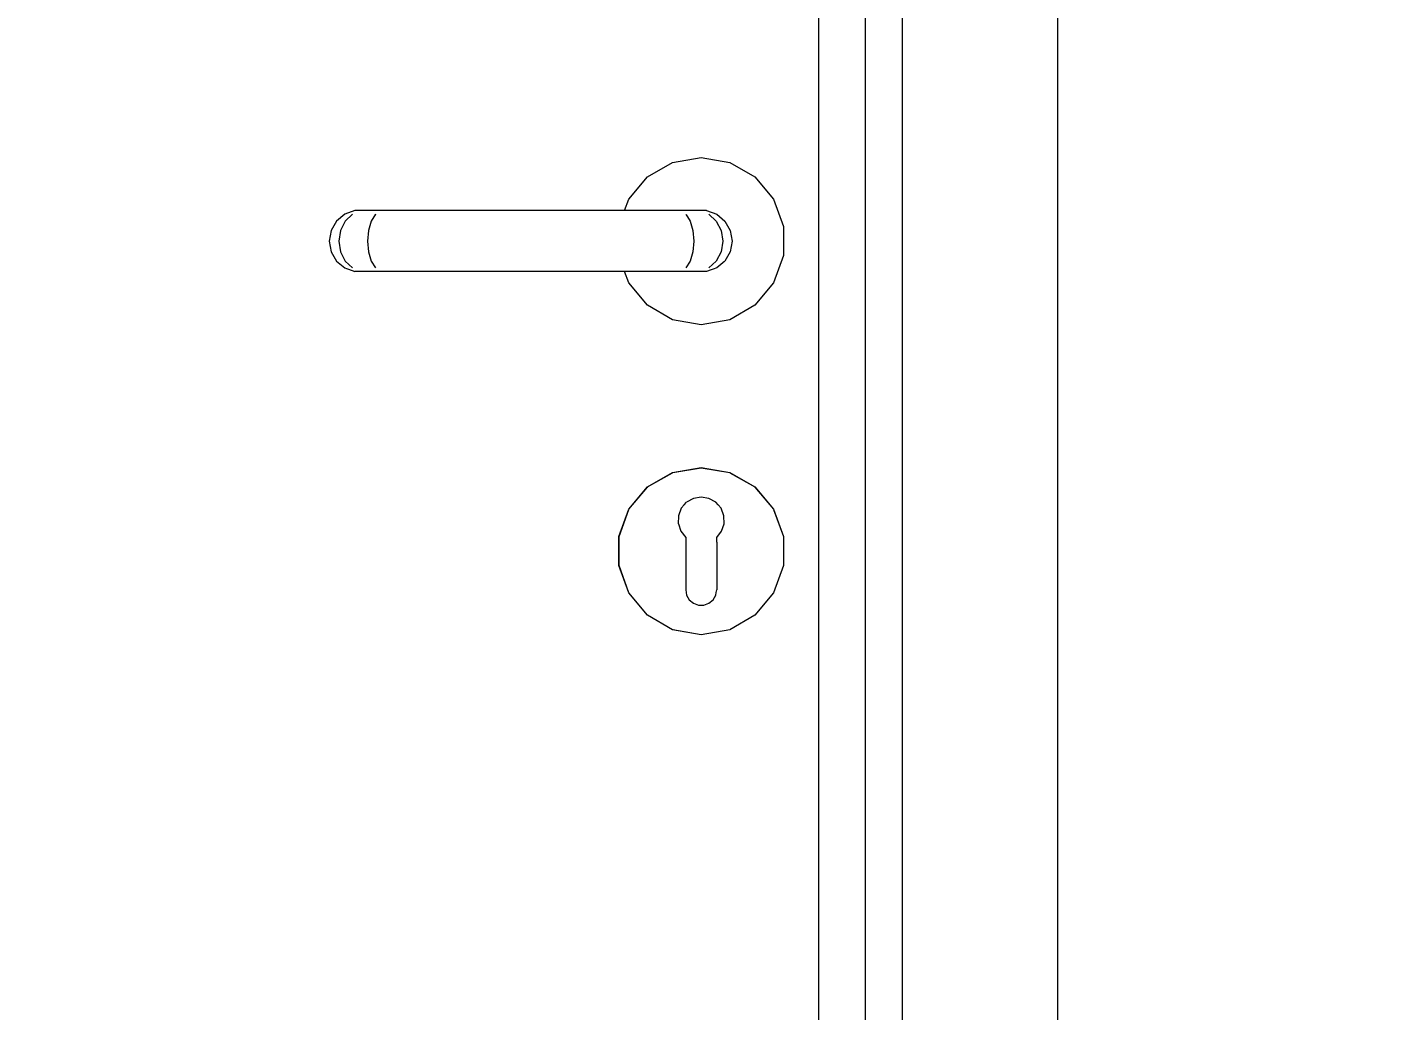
# Model space of a CAD drawing. Header units: millimetres. Extents: x -15634 to 67596, y -3027 to 55843.
# Drawn here: x 31848.9 to 32289.8, y 33247.3 to 33564.6 of the extents above; entities that cross this region are included whole.
import ezdxf

# ---------------------------------------------------------------- set-up
doc = ezdxf.new("R2010")
doc.units = ezdxf.units.MM
doc.header["$MEASUREMENT"] = 0
doc.set_wipeout_variables(frame=1)
doc.linetypes.add('Wipeout_Contour', pattern=[1000, 0, -1000])
doc.layers.add('Dimensioning - General', color=7, linetype='Continuous')
doc.layers.add('Structural - Bearing', color=7, linetype='Continuous')
for name, color, linetype, lineweight, true_color in [('Dimensioning - General_Pen_No__61', 7, 'Continuous', 20, 0x6a6a6a), ('Dimensioning - General_Pen_No__88', 7, 'Continuous', 20, 0xfd4435), ('Structural - Bearing_Pen_No__82', 7, 'Continuous', 20, 0xaaaaaa)]:
    doc.layers.add(name, color=color, linetype=linetype, lineweight=lineweight, true_color=true_color)
doc.styles.add('GENERATED_STYLE_6', font='calibril.ttf')
doc.dimstyles.new('GENERATED_STYLE__3', dxfattribs={"dimtxt": 195.999997, "dimasz": 106.4, "dimexe": 0.18, "dimexo": 0.0625, "dimgap": 0.09, "dimtad": 1, "dimdec": 0, "dimlfac": 0.1, "dimzin": 0, "dimdsep": 46, "dimtxsty": 'GENERATED_STYLE_6', "dimblk": 'ARROWHEAD_2', "dimblk1": 'ARROWHEAD_2', "dimblk2": 'ARROWHEAD_2', "dimcen": 0.09, "dimse1": 1, "dimse2": 1, "dimclrd": 256, "dimclre": 256, "dimclrt": 256, "dimadec": 0, "dimazin": 0, "dimtfac": 1, "dimtdec": 4, "dimtmove": 0, "dimatfit": 3, "dimfxl": 1, "dimtolj": 1, "dimtzin": 0, "dimarcsym": 0})

# ---------------------------------------------------------------- blocks, each defined once
blk = doc.blocks.new('*D153')
at = {"layer": 'Dimensioning - General_Pen_No__61', "color": 251, "linetype": 'Continuous', "lineweight": 20, "true_color": 0x6a6a6a, "transparency": 16777216}
for p, q in [((34964.93, 35136.02), (35104.93, 35055.19)), ((35139.93, 35095.6), (34929.93, 35095.6)), ((35034.93, 32395.6), (35034.93, 35095.6)), ((34964.93, 32436.02), (35104.93, 32355.19)), ((35139.93, 32395.6), (34929.93, 32395.6))]:
    blk.add_line(p, q, dxfattribs=at)
at = {"layer": 'Dimensioning - General_Pen_No__88', "color": 20, "lineweight": 20, "true_color": 0xfd4435, "transparency": 16777216, "char_height": 196, "attachment_point": 7, "rotation": 90, "style": 'GENERATED_STYLE_6'}
for s, insert in [('\\A1;{\\pql;\\fCalibri Light|b0|i0|c0|p34;20}', (34995.73, 34737.36)), ('\\A1;{\\pql;\\fCalibri Light|b0|i0|c0|p34;270}', (34995.73, 33507.27))]:
    blk.add_mtext(s, dxfattribs=dict(at, insert=insert))
blk = doc.blocks.new('ARROWHEAD_2')
at = {"color": 0, "linetype": 'Continuous', "lineweight": 0}
for p, q in [((-0.3781, -0.655), (0.3781, 0.655)), ((0, 0), (-1, 0))]:
    blk.add_line(p, q, dxfattribs=at)
blk = doc.blocks.new('*D201')
at = {"layer": 'Dimensioning - General_Pen_No__61', "color": 251, "linetype": 'Continuous', "lineweight": 20, "true_color": 0x6a6a6a, "transparency": 16777216}
for p, q in [((35514.93, 35136.02), (35654.93, 35055.19)), ((35689.93, 35095.6), (35479.93, 35095.6)), ((35584.93, 32395.6), (35584.93, 35095.6)), ((35514.93, 32436.02), (35654.93, 32355.19)), ((35689.93, 32395.6), (35479.93, 32395.6))]:
    blk.add_line(p, q, dxfattribs=at)
at = {"layer": 'Dimensioning - General_Pen_No__88', "color": 20, "lineweight": 20, "true_color": 0xfd4435, "transparency": 16777216, "char_height": 196, "attachment_point": 7, "rotation": 90, "style": 'GENERATED_STYLE_6'}
for s, insert in [('\\A1;{\\pql;\\fCalibri Light|b0|i0|c0|p34;20}', (35545.73, 34737.36)), ('\\A1;{\\pql;\\fCalibri Light|b0|i0|c0|p34;270}', (35545.73, 33507.27))]:
    blk.add_mtext(s, dxfattribs=dict(at, insert=insert))
blk = doc.blocks.new('*D227')
at = {"layer": 'Dimensioning - General_Pen_No__61', "color": 251, "linetype": 'Continuous', "lineweight": 20, "true_color": 0x6a6a6a, "transparency": 16777216}
for p, q in [((36064.93, 35336.02), (36204.93, 35255.19)), ((36239.93, 35295.6), (36029.93, 35295.6)), ((36134.93, 32395.6), (36134.93, 35295.6)), ((36064.93, 32436.02), (36204.93, 32355.19)), ((36239.93, 32395.6), (36029.93, 32395.6))]:
    blk.add_line(p, q, dxfattribs=at)
at = {"layer": 'Dimensioning - General_Pen_No__88', "color": 20, "lineweight": 20, "true_color": 0xfd4435, "transparency": 16777216, "insert": (36095.73, 33607.27), "char_height": 196, "attachment_point": 7, "rotation": 90, "style": 'GENERATED_STYLE_6'}
blk.add_mtext('\\A1;{\\pql;\\fCalibri Light|b0|i0|c0|p34;290}', dxfattribs=at)

msp = doc.modelspace()

# ---------------------------------------------------------------- wipeouts: each hides what was drawn before it
at = {"color": 254, "linetype": 'Wipeout_Contour', "lineweight": 0, "ltscale": 185783.835811}
msp.add_wipeout([(32119.37, 32495.6), (32131.37, 32495.6), (32131.37, 34582.6), (32119.37, 34570.6)], dxfattribs=at).dxf.layer = 'Structural - Bearing'
at = {"color": 254, "linetype": 'Wipeout_Contour', "lineweight": 0, "ltscale": 1252040.893096349}
msp.add_wipeout([(32041.66, 33505.45), (32068.1, 33505.45), (32071.37, 33504.26), (32074.03, 33502.03), (32075.76, 33499.02), (32076.37, 33495.6), (32075.76, 33492.18), (32074.03, 33489.18), (32071.37, 33486.94), (32068.1, 33485.76), (32041.66, 33485.76), (32042.98, 33482.1), (32049.01, 33474.92), (32057.13, 33470.23), (32066.37, 33468.6), (32075.6, 33470.23), (32083.72, 33474.92), (32089.75, 33482.1), (32092.96, 33490.92), (32092.96, 33500.29), (32089.75, 33509.1), (32083.72, 33516.29), (32075.6, 33520.98), (32066.37, 33522.6), (32057.13, 33520.98), (32049.01, 33516.29), (32042.98, 33509.1)], dxfattribs=at).dxf.layer = 'Structural - Bearing'
at = {"color": 254, "linetype": 'Wipeout_Contour', "lineweight": 0, "ltscale": 324118.131213}
msp.add_wipeout([(32059.95, 33409.39), (32060.93, 33410.53), (32057.17, 33420.88), (32049.08, 33416.21), (32059, 33404.39), (32058.98, 33404.44), (32059.04, 33407)], dxfattribs=at).dxf.layer = 'Structural - Bearing'
at = {"color": 254, "linetype": 'Wipeout_Contour', "lineweight": 0, "ltscale": 231405.300187}
msp.add_wipeout([(32057.17, 33370.33), (32061.51, 33382.27), (32061.37, 33383.1), (32061.37, 33389.65), (32049.08, 33375)], dxfattribs=at).dxf.layer = 'Structural - Bearing'

# ---------------------------------------------------------------- next in the draw order: linework, layer by layer
at = {"layer": 'Structural - Bearing_Pen_No__82', "color": 253, "linetype": 'Continuous', "lineweight": 20, "true_color": 0xaaaaaa}
for p, q in [((32057.13, 33520.98), (32066.37, 33522.6)), ((32066.37, 33522.6), (32075.6, 33520.98)), ((32049.01, 33516.29), (32057.13, 33520.98)), ((32075.6, 33520.98), (32083.72, 33516.29)), ((32042.98, 33509.1), (32049.01, 33516.29)), ((32083.72, 33516.29), (32089.75, 33509.1)), ((32089.75, 33509.1), (32092.96, 33500.29)), ((32092.96, 33500.29), (32092.96, 33490.92)), ((32092.96, 33490.92), (32089.75, 33482.1)), ((32049.01, 33474.92), (32042.98, 33482.1)), ((32089.75, 33482.1), (32083.72, 33474.92)), ((32057.13, 33470.23), (32049.01, 33474.92)), ((32083.72, 33474.92), (32075.6, 33470.23)), ((32066.37, 33468.6), (32057.13, 33470.23)), ((32075.6, 33470.23), (32066.37, 33468.6))]:
    msp.add_line(p, q, dxfattribs=at)

# ---------------------------------------------------------------- next in the draw order: wipeouts: each hides what was drawn before it
at = {"color": 254, "linetype": 'Wipeout_Contour', "lineweight": 0, "ltscale": 185915.050409}
msp.add_wipeout([(32181.37, 32495.6), (32181.37, 34632.6), (32131.37, 34582.6), (32131.37, 32495.6)], dxfattribs=at).dxf.layer = 'Structural - Bearing'
at = {"color": 254, "linetype": 'Wipeout_Contour', "lineweight": 0, "ltscale": 185715.714306}
msp.add_wipeout([(32104.37, 34555.6), (32104.37, 32495.6), (32119.37, 32495.6), (32119.37, 34555.6)], dxfattribs=at).dxf.layer = 'Structural - Bearing'
at = {"color": 254, "linetype": 'Wipeout_Contour', "lineweight": 0, "ltscale": 185514.154564}
msp.add_wipeout([(32065.91, 33505.45), (32068.84, 33504.26), (32071.37, 33504.26), (32068.1, 33505.45)], dxfattribs=at).dxf.layer = 'Structural - Bearing'
at = {"color": 254, "linetype": 'Wipeout_Contour', "lineweight": 0, "ltscale": 185499.049367}
msp.add_wipeout([(32073.32, 33495.6), (32072.78, 33492.18), (32075.76, 33492.18), (32076.37, 33495.6)], dxfattribs=at).dxf.layer = 'Structural - Bearing'
at = {"color": 254, "linetype": 'Wipeout_Contour', "lineweight": 0, "ltscale": 277783.637637}
msp.add_wipeout([(32059.79, 33402.02), (32059, 33404.39), (32049.08, 33416.21), (32043.07, 33409.05), (32061.37, 33398.49), (32061.37, 33400)], dxfattribs=at).dxf.layer = 'Structural - Bearing'
at = {"color": 254, "linetype": 'Wipeout_Contour', "lineweight": 0, "ltscale": 185126.539177}
msp.add_wipeout([(32061.37, 33389.65), (32061.37, 33392.72), (32043.07, 33382.15), (32049.08, 33375)], dxfattribs=at).dxf.layer = 'Structural - Bearing'

# ---------------------------------------------------------------- next in the draw order: linework, layer by layer
at = {"layer": 'Structural - Bearing_Pen_No__82', "color": 253, "linetype": 'Continuous', "lineweight": 20, "true_color": 0xaaaaaa}
for p, q in [((32181.37, 34632.6), (32181.37, 32495.6)), ((32131.37, 32495.6), (32131.37, 34582.6)), ((32119.37, 32495.6), (32119.37, 34570.6)), ((32104.37, 32495.6), (32104.37, 34555.6))]:
    msp.add_line(p, q, dxfattribs=at)

# ---------------------------------------------------------------- next in the draw order: wipeouts: each hides what was drawn before it
at = {"color": 254, "linetype": 'Wipeout_Contour', "lineweight": 0, "ltscale": 185516.975891}
msp.add_wipeout([(32068.84, 33504.26), (32071.23, 33502.03), (32074.03, 33502.03), (32071.37, 33504.26)], dxfattribs=at).dxf.layer = 'Structural - Bearing'
at = {"color": 254, "linetype": 'Wipeout_Contour', "lineweight": 0, "ltscale": 185486.710877}
msp.add_wipeout([(32071.23, 33489.18), (32074.03, 33489.18), (32075.76, 33492.18), (32072.78, 33492.18)], dxfattribs=at).dxf.layer = 'Structural - Bearing'
at = {"color": 254, "linetype": 'Wipeout_Contour', "lineweight": 0, "ltscale": 185222.158489}
msp.add_wipeout([(32049.01, 33416.29), (32049.08, 33416.21), (32057.17, 33420.88), (32057.13, 33420.98)], dxfattribs=at).dxf.layer = 'Structural - Bearing'

# ---------------------------------------------------------------- next in the draw order: wipeouts: each hides what was drawn before it
at = {"color": 254, "linetype": 'Wipeout_Contour', "lineweight": 0, "ltscale": 185501.587992}
msp.add_wipeout([(32059.77, 33505.45), (32061.46, 33504.26), (32068.84, 33504.26), (32065.91, 33505.45)], dxfattribs=at).dxf.layer = 'Structural - Bearing'
at = {"color": 254, "linetype": 'Wipeout_Contour', "lineweight": 0, "ltscale": 185515.162999}
msp.add_wipeout([(32071.23, 33502.03), (32072.78, 33499.02), (32075.76, 33499.02), (32074.03, 33502.03)], dxfattribs=at).dxf.layer = 'Structural - Bearing'
at = {"color": 254, "linetype": 'Wipeout_Contour', "lineweight": 0, "ltscale": 185473.383399}
msp.add_wipeout([(32071.23, 33489.18), (32068.84, 33486.94), (32071.37, 33486.94), (32074.03, 33489.18)], dxfattribs=at).dxf.layer = 'Structural - Bearing'
at = {"color": 254, "linetype": 'Wipeout_Contour', "lineweight": 0, "ltscale": 277857.367033}
msp.add_wipeout([(32061.62, 33411.33), (32063.85, 33412.59), (32066.37, 33413.03), (32066.37, 33422.5), (32057.17, 33420.88), (32060.93, 33410.53)], dxfattribs=at).dxf.layer = 'Structural - Bearing'

# ---------------------------------------------------------------- next in the draw order: wipeouts: each hides what was drawn before it
at = {"color": 254, "linetype": 'Wipeout_Contour', "lineweight": 0, "ltscale": 185502.415915}
msp.add_wipeout([(32068.84, 33504.26), (32061.46, 33504.26), (32062.83, 33502.03), (32071.23, 33502.03)], dxfattribs=at).dxf.layer = 'Structural - Bearing'
at = {"color": 254, "linetype": 'Wipeout_Contour', "lineweight": 0, "ltscale": 185508.930527}
msp.add_wipeout([(32075.76, 33499.02), (32072.78, 33499.02), (32073.32, 33495.6), (32076.37, 33495.6)], dxfattribs=at).dxf.layer = 'Structural - Bearing'
at = {"color": 254, "linetype": 'Wipeout_Contour', "lineweight": 0, "ltscale": 185460.678287}
msp.add_wipeout([(32068.84, 33486.94), (32065.91, 33485.76), (32068.1, 33485.76), (32071.37, 33486.94)], dxfattribs=at).dxf.layer = 'Structural - Bearing'
at = {"color": 254, "linetype": 'Wipeout_Contour', "lineweight": 0, "ltscale": 185255.242736}
msp.add_wipeout([(32057.13, 33420.98), (32057.17, 33420.88), (32066.37, 33422.5), (32066.37, 33422.6)], dxfattribs=at).dxf.layer = 'Structural - Bearing'
at = {"color": 254, "linetype": 'Wipeout_Contour', "lineweight": 0, "ltscale": 185166.484035}
msp.add_wipeout([(32061.37, 33396.49), (32061.37, 33398.49), (32043.07, 33409.05), (32039.88, 33400.28)], dxfattribs=at).dxf.layer = 'Structural - Bearing'

# ---------------------------------------------------------------- next in the draw order: linework, layer by layer
at = {"layer": 'Structural - Bearing_Pen_No__82', "color": 253, "linetype": 'Continuous', "lineweight": 20, "true_color": 0xaaaaaa}
for p, q in [((32068.1, 33505.45), (32065.91, 33505.45)), ((32068.1, 33505.45), (32071.37, 33504.26)), ((32075.76, 33499.02), (32076.37, 33495.6)), ((32076.37, 33495.6), (32075.76, 33492.18))]:
    msp.add_line(p, q, dxfattribs=at)

# ---------------------------------------------------------------- next in the draw order: wipeouts: each hides what was drawn before it
at = {"color": 254, "linetype": 'Wipeout_Contour', "lineweight": 0, "ltscale": 185480.057723}
msp.add_wipeout([(32059.77, 33505.45), (32051.6, 33505.45), (32052.03, 33504.26), (32061.46, 33504.26)], dxfattribs=at).dxf.layer = 'Structural - Bearing'
at = {"color": 254, "linetype": 'Wipeout_Contour', "lineweight": 0, "ltscale": 185499.119112}
msp.add_wipeout([(32071.23, 33502.03), (32062.83, 33502.03), (32063.73, 33499.02), (32072.78, 33499.02)], dxfattribs=at).dxf.layer = 'Structural - Bearing'
at = {"color": 254, "linetype": 'Wipeout_Contour', "lineweight": 0, "ltscale": 185482.209222}
msp.add_wipeout([(32064.04, 33495.6), (32063.73, 33492.18), (32072.78, 33492.18), (32073.32, 33495.6)], dxfattribs=at).dxf.layer = 'Structural - Bearing'
at = {"color": 254, "linetype": 'Wipeout_Contour', "lineweight": 0, "ltscale": 277888.551579}
msp.add_wipeout([(32068.89, 33412.59), (32071.11, 33411.33), (32071.8, 33410.53), (32075.57, 33420.88), (32066.37, 33422.5), (32066.37, 33413.03)], dxfattribs=at).dxf.layer = 'Structural - Bearing'
at = {"color": 254, "linetype": 'Wipeout_Contour', "lineweight": 0, "ltscale": 185185.503974}
msp.add_wipeout([(32042.98, 33409.1), (32043.07, 33409.05), (32049.08, 33416.21), (32049.01, 33416.29)], dxfattribs=at).dxf.layer = 'Structural - Bearing'
at = {"color": 254, "linetype": 'Wipeout_Contour', "lineweight": 0, "ltscale": 185135.673332}
msp.add_wipeout([(32061.37, 33392.72), (32061.37, 33394.72), (32039.88, 33390.93), (32043.07, 33382.15)], dxfattribs=at).dxf.layer = 'Structural - Bearing'

# ---------------------------------------------------------------- next in the draw order: linework, layer by layer
at = {"layer": 'Structural - Bearing_Pen_No__82', "color": 253, "linetype": 'Continuous', "lineweight": 20, "true_color": 0xaaaaaa}
for p, q in [((32068.84, 33504.26), (32071.23, 33502.03)), ((32071.37, 33504.26), (32074.03, 33502.03)), ((32049.01, 33416.29), (32057.13, 33420.98))]:
    msp.add_line(p, q, dxfattribs=at)

# ---------------------------------------------------------------- next in the draw order: wipeouts: each hides what was drawn before it
at = {"color": 254, "linetype": 'Wipeout_Contour', "lineweight": 0, "ltscale": 185477.75185}
msp.add_wipeout([(32061.46, 33504.26), (32052.03, 33504.26), (32052.38, 33502.03), (32062.83, 33502.03)], dxfattribs=at).dxf.layer = 'Structural - Bearing'
at = {"color": 254, "linetype": 'Wipeout_Contour', "lineweight": 0, "ltscale": 185492.091271}
msp.add_wipeout([(32063.73, 33499.02), (32064.04, 33495.6), (32073.32, 33495.6), (32072.78, 33499.02)], dxfattribs=at).dxf.layer = 'Structural - Bearing'
at = {"color": 254, "linetype": 'Wipeout_Contour', "lineweight": 0, "ltscale": 185470.66455}
msp.add_wipeout([(32062.83, 33489.18), (32071.23, 33489.18), (32072.78, 33492.18), (32063.73, 33492.18)], dxfattribs=at).dxf.layer = 'Structural - Bearing'
at = {"color": 254, "linetype": 'Wipeout_Contour', "lineweight": 0, "ltscale": 185280.77399}
msp.add_wipeout([(32066.37, 33422.6), (32066.37, 33422.5), (32075.57, 33420.88), (32075.6, 33420.98)], dxfattribs=at).dxf.layer = 'Structural - Bearing'
at = {"color": 254, "linetype": 'Wipeout_Contour', "lineweight": 0, "ltscale": 185148.968605}
msp.add_wipeout([(32061.37, 33394.72), (32061.37, 33396.49), (32039.88, 33400.28), (32039.88, 33390.93)], dxfattribs=at).dxf.layer = 'Structural - Bearing'
at = {"color": 254, "linetype": 'Wipeout_Contour', "lineweight": 0, "ltscale": 370261.004497}
msp.add_wipeout([(32061.67, 33381.39), (32061.51, 33382.27), (32057.17, 33370.33), (32066.37, 33368.7), (32066.37, 33378.18), (32065.5, 33378.18), (32063.87, 33378.77), (32062.54, 33379.89)], dxfattribs=at).dxf.layer = 'Structural - Bearing'

# ---------------------------------------------------------------- next in the draw order: linework, layer by layer
at = {"layer": 'Structural - Bearing_Pen_No__82', "color": 253, "linetype": 'Continuous', "lineweight": 20, "true_color": 0xaaaaaa}
for p, q in [((32065.91, 33505.45), (32059.77, 33505.45)), ((32071.23, 33502.03), (32072.78, 33499.02)), ((32074.03, 33502.03), (32075.76, 33499.02)), ((32072.78, 33499.02), (32073.32, 33495.6)), ((32073.32, 33495.6), (32072.78, 33492.18)), ((32075.76, 33492.18), (32074.03, 33489.18)), ((32057.13, 33420.98), (32066.37, 33422.6))]:
    msp.add_line(p, q, dxfattribs=at)

# ---------------------------------------------------------------- next in the draw order: wipeouts: each hides what was drawn before it
at = {"color": 254, "linetype": 'Wipeout_Contour', "lineweight": 0, "ltscale": 185356.046729}
msp.add_wipeout([(32051.6, 33505.45), (31971.14, 33505.45), (31970.71, 33504.26), (32052.03, 33504.26)], dxfattribs=at).dxf.layer = 'Structural - Bearing'
at = {"color": 254, "linetype": 'Wipeout_Contour', "lineweight": 0, "ltscale": 185472.128843}
msp.add_wipeout([(32062.83, 33502.03), (32052.38, 33502.03), (32052.6, 33499.02), (32063.73, 33499.02)], dxfattribs=at).dxf.layer = 'Structural - Bearing'
at = {"color": 254, "linetype": 'Wipeout_Contour', "lineweight": 0, "ltscale": 185453.980945}
msp.add_wipeout([(32064.04, 33495.6), (32052.68, 33495.6), (32052.6, 33492.18), (32063.73, 33492.18)], dxfattribs=at).dxf.layer = 'Structural - Bearing'
at = {"color": 254, "linetype": 'Wipeout_Contour', "lineweight": 0, "ltscale": 185458.820025}
msp.add_wipeout([(32062.83, 33489.18), (32061.46, 33486.94), (32068.84, 33486.94), (32071.23, 33489.18)], dxfattribs=at).dxf.layer = 'Structural - Bearing'
at = {"color": 254, "linetype": 'Wipeout_Contour', "lineweight": 0, "ltscale": 324204.049325}
msp.add_wipeout([(32072.78, 33409.39), (32073.7, 33407), (32073.76, 33404.44), (32073.74, 33404.39), (32083.66, 33416.21), (32075.57, 33420.88), (32071.8, 33410.53)], dxfattribs=at).dxf.layer = 'Structural - Bearing'
at = {"color": 254, "linetype": 'Wipeout_Contour', "lineweight": 0, "ltscale": 185149.699469}
msp.add_wipeout([(32039.78, 33400.29), (32039.88, 33400.28), (32043.07, 33409.05), (32042.98, 33409.1)], dxfattribs=at).dxf.layer = 'Structural - Bearing'
at = {"color": 254, "linetype": 'Wipeout_Contour', "lineweight": 0, "ltscale": 370298.595682}
msp.add_wipeout([(32067.24, 33378.18), (32066.37, 33378.18), (32066.37, 33368.7), (32075.57, 33370.33), (32071.22, 33382.27), (32071.07, 33381.39), (32070.2, 33379.89), (32068.87, 33378.77)], dxfattribs=at).dxf.layer = 'Structural - Bearing'
at = {"color": 254, "linetype": 'Wipeout_Contour', "lineweight": 0, "ltscale": 185089.503701}
msp.add_wipeout([(32057.13, 33370.23), (32057.17, 33370.33), (32049.08, 33375), (32049.01, 33374.92)], dxfattribs=at).dxf.layer = 'Structural - Bearing'

# ---------------------------------------------------------------- next in the draw order: linework, layer by layer
at = {"layer": 'Structural - Bearing_Pen_No__82', "color": 253, "linetype": 'Continuous', "lineweight": 20, "true_color": 0xaaaaaa}
for p, q in [((32061.46, 33504.26), (32062.83, 33502.03)), ((32072.78, 33492.18), (32071.23, 33489.18)), ((32074.03, 33489.18), (32071.37, 33486.94)), ((32042.98, 33409.1), (32049.01, 33416.29))]:
    msp.add_line(p, q, dxfattribs=at)

# ---------------------------------------------------------------- next in the draw order: wipeouts: each hides what was drawn before it
at = {"color": 254, "linetype": 'Wipeout_Contour', "lineweight": 0, "ltscale": 185351.101631}
msp.add_wipeout([(32052.03, 33504.26), (31970.71, 33504.26), (31970.36, 33502.03), (32052.38, 33502.03)], dxfattribs=at).dxf.layer = 'Structural - Bearing'
at = {"color": 254, "linetype": 'Wipeout_Contour', "lineweight": 0, "ltscale": 185463.864482}
msp.add_wipeout([(32063.73, 33499.02), (32052.6, 33499.02), (32052.68, 33495.6), (32064.04, 33495.6)], dxfattribs=at).dxf.layer = 'Structural - Bearing'
at = {"color": 254, "linetype": 'Wipeout_Contour', "lineweight": 0, "ltscale": 185443.670181}
msp.add_wipeout([(32063.73, 33492.18), (32052.6, 33492.18), (32052.38, 33489.18), (32062.83, 33489.18)], dxfattribs=at).dxf.layer = 'Structural - Bearing'
at = {"color": 254, "linetype": 'Wipeout_Contour', "lineweight": 0, "ltscale": 185448.108104}
msp.add_wipeout([(32061.46, 33486.94), (32059.77, 33485.76), (32065.91, 33485.76), (32068.84, 33486.94)], dxfattribs=at).dxf.layer = 'Structural - Bearing'
at = {"color": 254, "linetype": 'Wipeout_Contour', "lineweight": 0, "ltscale": 185295.666681}
msp.add_wipeout([(32075.6, 33420.98), (32075.57, 33420.88), (32083.66, 33416.21), (32083.72, 33416.29)], dxfattribs=at).dxf.layer = 'Structural - Bearing'
at = {"color": 254, "linetype": 'Wipeout_Contour', "lineweight": 0, "ltscale": 231464.148242}
msp.add_wipeout([(32083.66, 33375), (32071.37, 33389.65), (32071.37, 33383.1), (32071.22, 33382.27), (32075.57, 33370.33)], dxfattribs=at).dxf.layer = 'Structural - Bearing'
at = {"color": 254, "linetype": 'Wipeout_Contour', "lineweight": 0, "ltscale": 185087.035302}
msp.add_wipeout([(32049.01, 33374.92), (32049.08, 33375), (32043.07, 33382.15), (32042.98, 33382.1)], dxfattribs=at).dxf.layer = 'Structural - Bearing'
at = {"color": 254, "linetype": 'Wipeout_Contour', "lineweight": 0, "ltscale": 185104.411294}
msp.add_wipeout([(32066.37, 33368.6), (32066.37, 33368.7), (32057.17, 33370.33), (32057.13, 33370.23)], dxfattribs=at).dxf.layer = 'Structural - Bearing'

# ---------------------------------------------------------------- next in the draw order: linework, layer by layer
at = {"layer": 'Structural - Bearing_Pen_No__82', "color": 253, "linetype": 'Continuous', "lineweight": 20, "true_color": 0xaaaaaa}
for p, q in [((32041.66, 33505.45), (32042.98, 33509.1)), ((32059.77, 33505.45), (32051.6, 33505.45)), ((32062.83, 33502.03), (32063.73, 33499.02)), ((32063.73, 33499.02), (32064.04, 33495.6)), ((32064.04, 33495.6), (32063.73, 33492.18)), ((32071.37, 33486.94), (32068.1, 33485.76)), ((32071.23, 33489.18), (32068.84, 33486.94)), ((32068.1, 33485.76), (32065.91, 33485.76)), ((32066.37, 33422.6), (32075.6, 33420.98)), ((32057.13, 33370.23), (32049.01, 33374.92))]:
    msp.add_line(p, q, dxfattribs=at)

# ---------------------------------------------------------------- next in the draw order: wipeouts: each hides what was drawn before it
at = {"color": 254, "linetype": 'Wipeout_Contour', "lineweight": 0, "ltscale": 185232.055243}
msp.add_wipeout([(31971.14, 33505.45), (31962.97, 33505.45), (31961.28, 33504.26), (31970.71, 33504.26)], dxfattribs=at).dxf.layer = 'Structural - Bearing'
at = {"color": 254, "linetype": 'Wipeout_Contour', "lineweight": 0, "ltscale": 185343.524983}
msp.add_wipeout([(32052.38, 33502.03), (31970.36, 33502.03), (31970.13, 33499.02), (32052.6, 33499.02)], dxfattribs=at).dxf.layer = 'Structural - Bearing'
at = {"color": 254, "linetype": 'Wipeout_Contour', "lineweight": 0, "ltscale": 185324.340423}
msp.add_wipeout([(32052.68, 33495.6), (31970.05, 33495.6), (31970.13, 33492.18), (32052.6, 33492.18)], dxfattribs=at).dxf.layer = 'Structural - Bearing'
at = {"color": 254, "linetype": 'Wipeout_Contour', "lineweight": 0, "ltscale": 185434.150207}
msp.add_wipeout([(32062.83, 33489.18), (32052.38, 33489.18), (32052.03, 33486.94), (32061.46, 33486.94)], dxfattribs=at).dxf.layer = 'Structural - Bearing'
at = {"color": 254, "linetype": 'Wipeout_Contour', "lineweight": 0, "ltscale": 277874.559035}
msp.add_wipeout([(32072.95, 33402.02), (32071.37, 33400), (32071.37, 33398.49), (32089.66, 33409.05), (32083.66, 33416.21), (32073.74, 33404.39)], dxfattribs=at).dxf.layer = 'Structural - Bearing'
at = {"color": 254, "linetype": 'Wipeout_Contour', "lineweight": 0, "ltscale": 185097.304383}
msp.add_wipeout([(32042.98, 33382.1), (32043.07, 33382.15), (32039.88, 33390.93), (32039.78, 33390.92)], dxfattribs=at).dxf.layer = 'Structural - Bearing'
at = {"color": 254, "linetype": 'Wipeout_Contour', "lineweight": 0, "ltscale": 185129.962743}
msp.add_wipeout([(32075.6, 33370.23), (32075.57, 33370.33), (32066.37, 33368.7), (32066.37, 33368.6)], dxfattribs=at).dxf.layer = 'Structural - Bearing'

# ---------------------------------------------------------------- next in the draw order: linework, layer by layer
at = {"layer": 'Structural - Bearing_Pen_No__82', "color": 253, "linetype": 'Continuous', "lineweight": 20, "true_color": 0xaaaaaa}
for p, q in [((32063.73, 33492.18), (32062.83, 33489.18)), ((32049.01, 33374.92), (32042.98, 33382.1)), ((32066.37, 33368.6), (32057.13, 33370.23))]:
    msp.add_line(p, q, dxfattribs=at)

# ---------------------------------------------------------------- next in the draw order: wipeouts: each hides what was drawn before it
at = {"color": 254, "linetype": 'Wipeout_Contour', "lineweight": 0, "ltscale": 185224.473623}
msp.add_wipeout([(31970.71, 33504.26), (31961.28, 33504.26), (31959.9, 33502.03), (31970.36, 33502.03)], dxfattribs=at).dxf.layer = 'Structural - Bearing'
at = {"color": 254, "linetype": 'Wipeout_Contour', "lineweight": 0, "ltscale": 185334.230862}
msp.add_wipeout([(32052.6, 33499.02), (31970.13, 33499.02), (31970.05, 33495.6), (32052.68, 33495.6)], dxfattribs=at).dxf.layer = 'Structural - Bearing'
at = {"color": 254, "linetype": 'Wipeout_Contour', "lineweight": 0, "ltscale": 185315.046597}
msp.add_wipeout([(32052.6, 33492.18), (31970.13, 33492.18), (31970.36, 33489.18), (32052.38, 33489.18)], dxfattribs=at).dxf.layer = 'Structural - Bearing'
at = {"color": 254, "linetype": 'Wipeout_Contour', "lineweight": 0, "ltscale": 185426.571655}
msp.add_wipeout([(32061.46, 33486.94), (32052.03, 33486.94), (32051.6, 33485.76), (32059.77, 33485.76)], dxfattribs=at).dxf.layer = 'Structural - Bearing'
at = {"color": 254, "linetype": 'Wipeout_Contour', "lineweight": 0, "ltscale": 185298.13239}
msp.add_wipeout([(32083.72, 33416.29), (32083.66, 33416.21), (32089.66, 33409.05), (32089.75, 33409.1)], dxfattribs=at).dxf.layer = 'Structural - Bearing'
at = {"color": 254, "linetype": 'Wipeout_Contour', "lineweight": 0, "ltscale": 185119.070149}
msp.add_wipeout([(32039.78, 33390.92), (32039.88, 33390.93), (32039.88, 33400.28), (32039.78, 33400.29)], dxfattribs=at).dxf.layer = 'Structural - Bearing'

# ---------------------------------------------------------------- next in the draw order: linework, layer by layer
at = {"layer": 'Structural - Bearing_Pen_No__82', "color": 253, "linetype": 'Continuous', "lineweight": 20, "true_color": 0xaaaaaa}
for p, q in [((32051.6, 33505.45), (31971.14, 33505.45)), ((32062.83, 33489.18), (32061.46, 33486.94)), ((32065.91, 33485.76), (32059.77, 33485.76)), ((32075.6, 33420.98), (32083.72, 33416.29)), ((32039.78, 33400.29), (32042.98, 33409.1)), ((32039.78, 33390.92), (32039.78, 33400.29)), ((32042.98, 33382.1), (32039.78, 33390.92))]:
    msp.add_line(p, q, dxfattribs=at)

# ---------------------------------------------------------------- next in the draw order: wipeouts: each hides what was drawn before it
at = {"color": 254, "linetype": 'Wipeout_Contour', "lineweight": 0, "ltscale": 185210.558978}
msp.add_wipeout([(31953.89, 33504.26), (31961.28, 33504.26), (31962.97, 33505.45), (31956.82, 33505.45)], dxfattribs=at).dxf.layer = 'Structural - Bearing'
at = {"color": 254, "linetype": 'Wipeout_Contour', "lineweight": 0, "ltscale": 185214.945386}
msp.add_wipeout([(31970.36, 33502.03), (31959.9, 33502.03), (31959, 33499.02), (31970.13, 33499.02)], dxfattribs=at).dxf.layer = 'Structural - Bearing'
at = {"color": 254, "linetype": 'Wipeout_Contour', "lineweight": 0, "ltscale": 185194.725253}
msp.add_wipeout([(31970.05, 33495.6), (31958.69, 33495.6), (31959, 33492.18), (31970.13, 33492.18)], dxfattribs=at).dxf.layer = 'Structural - Bearing'
at = {"color": 254, "linetype": 'Wipeout_Contour', "lineweight": 0, "ltscale": 185307.470213}
msp.add_wipeout([(32052.38, 33489.18), (31970.36, 33489.18), (31970.71, 33486.94), (32052.03, 33486.94)], dxfattribs=at).dxf.layer = 'Structural - Bearing'
at = {"color": 254, "linetype": 'Wipeout_Contour', "lineweight": 0, "ltscale": 185249.498526}
msp.add_wipeout([(32071.37, 33398.49), (32071.37, 33396.49), (32092.86, 33400.28), (32089.66, 33409.05)], dxfattribs=at).dxf.layer = 'Structural - Bearing'

# ---------------------------------------------------------------- next in the draw order: wipeouts: each hides what was drawn before it
at = {"color": 254, "linetype": 'Wipeout_Contour', "lineweight": 0, "ltscale": 185199.849706}
msp.add_wipeout([(31951.51, 33502.03), (31959.9, 33502.03), (31961.28, 33504.26), (31953.89, 33504.26)], dxfattribs=at).dxf.layer = 'Structural - Bearing'
at = {"color": 254, "linetype": 'Wipeout_Contour', "lineweight": 0, "ltscale": 185204.622597}
msp.add_wipeout([(31970.13, 33499.02), (31959, 33499.02), (31958.69, 33495.6), (31970.05, 33495.6)], dxfattribs=at).dxf.layer = 'Structural - Bearing'
at = {"color": 254, "linetype": 'Wipeout_Contour', "lineweight": 0, "ltscale": 185186.447273}
msp.add_wipeout([(31970.13, 33492.18), (31959, 33492.18), (31959.9, 33489.18), (31970.36, 33489.18)], dxfattribs=at).dxf.layer = 'Structural - Bearing'
at = {"color": 254, "linetype": 'Wipeout_Contour', "lineweight": 0, "ltscale": 185302.524872}
msp.add_wipeout([(32052.03, 33486.94), (31970.71, 33486.94), (31971.14, 33485.76), (32051.6, 33485.76)], dxfattribs=at).dxf.layer = 'Structural - Bearing'
at = {"color": 254, "linetype": 'Wipeout_Contour', "lineweight": 0, "ltscale": 185287.874094}
msp.add_wipeout([(32089.75, 33409.1), (32089.66, 33409.05), (32092.86, 33400.28), (32092.96, 33400.29)], dxfattribs=at).dxf.layer = 'Structural - Bearing'

# ---------------------------------------------------------------- next in the draw order: linework, layer by layer
at = {"layer": 'Structural - Bearing_Pen_No__82', "color": 253, "linetype": 'Continuous', "lineweight": 20, "true_color": 0xaaaaaa}
for p, q in [((31971.14, 33505.45), (31962.97, 33505.45)), ((32042.98, 33482.1), (32041.66, 33485.76)), ((32059.77, 33485.76), (32051.6, 33485.76)), ((32083.72, 33416.29), (32089.75, 33409.1))]:
    msp.add_line(p, q, dxfattribs=at)

# ---------------------------------------------------------------- next in the draw order: wipeouts: each hides what was drawn before it
at = {"color": 254, "linetype": 'Wipeout_Contour', "lineweight": 0, "ltscale": 185198.014634}
msp.add_wipeout([(31951.37, 33504.26), (31953.89, 33504.26), (31956.82, 33505.45), (31954.63, 33505.45)], dxfattribs=at).dxf.layer = 'Structural - Bearing'
at = {"color": 254, "linetype": 'Wipeout_Contour', "lineweight": 0, "ltscale": 185188.000012}
msp.add_wipeout([(31949.95, 33499.02), (31959, 33499.02), (31959.9, 33502.03), (31951.51, 33502.03)], dxfattribs=at).dxf.layer = 'Structural - Bearing'
at = {"color": 254, "linetype": 'Wipeout_Contour', "lineweight": 0, "ltscale": 185166.544433}
msp.add_wipeout([(31958.69, 33495.6), (31949.41, 33495.6), (31949.95, 33492.18), (31959, 33492.18)], dxfattribs=at).dxf.layer = 'Structural - Bearing'
at = {"color": 254, "linetype": 'Wipeout_Contour', "lineweight": 0, "ltscale": 185180.812425}
msp.add_wipeout([(31970.36, 33489.18), (31959.9, 33489.18), (31961.28, 33486.94), (31970.71, 33486.94)], dxfattribs=at).dxf.layer = 'Structural - Bearing'
at = {"color": 254, "linetype": 'Wipeout_Contour', "lineweight": 0, "ltscale": 185236.212914}
msp.add_wipeout([(32071.37, 33396.49), (32071.37, 33394.72), (32092.86, 33390.93), (32092.86, 33400.28)], dxfattribs=at).dxf.layer = 'Structural - Bearing'

# ---------------------------------------------------------------- next in the draw order: linework, layer by layer
at = {"layer": 'Structural - Bearing_Pen_No__82', "color": 253, "linetype": 'Continuous', "lineweight": 20, "true_color": 0xaaaaaa}
for p, q in [((31962.97, 33505.45), (31956.82, 33505.45)), ((31961.28, 33504.26), (31959.9, 33502.03))]:
    msp.add_line(p, q, dxfattribs=at)

# ---------------------------------------------------------------- next in the draw order: wipeouts: each hides what was drawn before it
at = {"color": 254, "linetype": 'Wipeout_Contour', "lineweight": 0, "ltscale": 185185.316516}
msp.add_wipeout([(31948.71, 33502.03), (31951.51, 33502.03), (31953.89, 33504.26), (31951.37, 33504.26)], dxfattribs=at).dxf.layer = 'Structural - Bearing'
at = {"color": 254, "linetype": 'Wipeout_Contour', "lineweight": 0, "ltscale": 185176.443266}
msp.add_wipeout([(31949.95, 33499.02), (31949.41, 33495.6), (31958.69, 33495.6), (31959, 33499.02)], dxfattribs=at).dxf.layer = 'Structural - Bearing'
at = {"color": 254, "linetype": 'Wipeout_Contour', "lineweight": 0, "ltscale": 185159.497793}
msp.add_wipeout([(31949.95, 33492.18), (31951.51, 33489.18), (31959.9, 33489.18), (31959, 33492.18)], dxfattribs=at).dxf.layer = 'Structural - Bearing'
at = {"color": 254, "linetype": 'Wipeout_Contour', "lineweight": 0, "ltscale": 185178.497593}
msp.add_wipeout([(31970.71, 33486.94), (31961.28, 33486.94), (31962.97, 33485.76), (31971.14, 33485.76)], dxfattribs=at).dxf.layer = 'Structural - Bearing'
at = {"color": 254, "linetype": 'Wipeout_Contour', "lineweight": 0, "ltscale": 185218.707175}
msp.add_wipeout([(32071.37, 33394.72), (32071.37, 33392.72), (32089.66, 33382.15), (32092.86, 33390.93)], dxfattribs=at).dxf.layer = 'Structural - Bearing'

# ---------------------------------------------------------------- next in the draw order: linework, layer by layer
at = {"layer": 'Structural - Bearing_Pen_No__82', "color": 253, "linetype": 'Continuous', "lineweight": 20, "true_color": 0xaaaaaa}
for p, q in [((31954.63, 33505.45), (31951.37, 33504.26)), ((31956.82, 33505.45), (31954.63, 33505.45)), ((31959.9, 33502.03), (31959, 33499.02)), ((31959, 33499.02), (31958.69, 33495.6)), ((31958.69, 33495.6), (31959, 33492.18)), ((32051.6, 33485.76), (31971.14, 33485.76))]:
    msp.add_line(p, q, dxfattribs=at)

# ---------------------------------------------------------------- next in the draw order: wipeouts: each hides what was drawn before it
at = {"color": 254, "linetype": 'Wipeout_Contour', "lineweight": 0, "ltscale": 185171.986488}
msp.add_wipeout([(31948.71, 33502.03), (31946.97, 33499.02), (31949.95, 33499.02), (31951.51, 33502.03)], dxfattribs=at).dxf.layer = 'Structural - Bearing'
at = {"color": 254, "linetype": 'Wipeout_Contour', "lineweight": 0, "ltscale": 185149.736635}
msp.add_wipeout([(31946.37, 33495.6), (31946.97, 33492.18), (31949.95, 33492.18), (31949.41, 33495.6)], dxfattribs=at).dxf.layer = 'Structural - Bearing'
at = {"color": 254, "linetype": 'Wipeout_Contour', "lineweight": 0, "ltscale": 185156.182749}
msp.add_wipeout([(31959.9, 33489.18), (31951.51, 33489.18), (31953.89, 33486.94), (31961.28, 33486.94)], dxfattribs=at).dxf.layer = 'Structural - Bearing'
at = {"color": 254, "linetype": 'Wipeout_Contour', "lineweight": 0, "ltscale": 185266.127366}
msp.add_wipeout([(32092.96, 33400.29), (32092.86, 33400.28), (32092.86, 33390.93), (32092.96, 33390.92)], dxfattribs=at).dxf.layer = 'Structural - Bearing'
at = {"color": 254, "linetype": 'Wipeout_Contour', "lineweight": 0, "ltscale": 185197.083038}
msp.add_wipeout([(32071.37, 33392.72), (32071.37, 33389.65), (32083.66, 33375), (32089.66, 33382.15)], dxfattribs=at).dxf.layer = 'Structural - Bearing'

# ---------------------------------------------------------------- next in the draw order: linework, layer by layer
at = {"layer": 'Structural - Bearing_Pen_No__82', "color": 253, "linetype": 'Continuous', "lineweight": 20, "true_color": 0xaaaaaa}
for p, q in [((31951.37, 33504.26), (31948.71, 33502.03)), ((31953.89, 33504.26), (31951.51, 33502.03)), ((31959, 33492.18), (31959.9, 33489.18)), ((32089.75, 33409.1), (32092.96, 33400.29))]:
    msp.add_line(p, q, dxfattribs=at)

# ---------------------------------------------------------------- next in the draw order: wipeouts: each hides what was drawn before it
at = {"color": 254, "linetype": 'Wipeout_Contour', "lineweight": 0, "ltscale": 185159.636359}
msp.add_wipeout([(31946.97, 33499.02), (31946.37, 33495.6), (31949.41, 33495.6), (31949.95, 33499.02)], dxfattribs=at).dxf.layer = 'Structural - Bearing'
at = {"color": 254, "linetype": 'Wipeout_Contour', "lineweight": 0, "ltscale": 185143.481826}
msp.add_wipeout([(31946.97, 33492.18), (31948.71, 33489.18), (31951.51, 33489.18), (31949.95, 33492.18)], dxfattribs=at).dxf.layer = 'Structural - Bearing'
at = {"color": 254, "linetype": 'Wipeout_Contour', "lineweight": 0, "ltscale": 185156.995138}
msp.add_wipeout([(31953.89, 33486.94), (31956.82, 33485.76), (31962.97, 33485.76), (31961.28, 33486.94)], dxfattribs=at).dxf.layer = 'Structural - Bearing'
at = {"color": 254, "linetype": 'Wipeout_Contour', "lineweight": 0, "ltscale": 1157467.887713607}
msp.add_wipeout([(32059.04, 33407), (32058.98, 33404.44), (32059.79, 33402.02), (32061.37, 33400), (32061.37, 33383.1), (32061.67, 33381.39), (32062.54, 33379.89), (32063.87, 33378.77), (32065.5, 33378.18), (32067.24, 33378.18), (32068.87, 33378.77), (32070.2, 33379.89), (32071.07, 33381.39), (32071.37, 33383.1), (32071.37, 33400), (32072.95, 33402.02), (32073.76, 33404.44), (32073.7, 33407), (32072.78, 33409.39), (32071.11, 33411.33), (32068.89, 33412.59), (32066.37, 33413.03), (32063.85, 33412.59), (32061.62, 33411.33), (32059.95, 33409.39)], dxfattribs=at).dxf.layer = 'Structural - Bearing'
at = {"color": 254, "linetype": 'Wipeout_Contour', "lineweight": 0, "ltscale": 185235.516918}
msp.add_wipeout([(32092.96, 33390.92), (32092.86, 33390.93), (32089.66, 33382.15), (32089.75, 33382.1)], dxfattribs=at).dxf.layer = 'Structural - Bearing'
at = {"color": 254, "linetype": 'Wipeout_Contour', "lineweight": 0, "ltscale": 185163.062962}
msp.add_wipeout([(32083.72, 33374.92), (32083.66, 33375), (32075.57, 33370.33), (32075.6, 33370.23)], dxfattribs=at).dxf.layer = 'Structural - Bearing'

# ---------------------------------------------------------------- next in the draw order: linework, layer by layer
at = {"layer": 'Structural - Bearing_Pen_No__82', "color": 253, "linetype": 'Continuous', "lineweight": 20, "true_color": 0xaaaaaa}
for p, q in [((31948.71, 33502.03), (31946.97, 33499.02)), ((31951.51, 33502.03), (31949.95, 33499.02)), ((31946.97, 33499.02), (31946.37, 33495.6)), ((31946.37, 33495.6), (31946.97, 33492.18)), ((31949.95, 33499.02), (31949.41, 33495.6)), ((31949.41, 33495.6), (31949.95, 33492.18)), ((31959.9, 33489.18), (31961.28, 33486.94)), ((31971.14, 33485.76), (31962.97, 33485.76)), ((32060.93, 33410.53), (32061.62, 33411.33)), ((32063.85, 33412.59), (32061.62, 33411.33)), ((32066.37, 33413.03), (32063.85, 33412.59)), ((32068.89, 33412.59), (32066.37, 33413.03)), ((32071.11, 33411.33), (32068.89, 33412.59)), ((32071.8, 33410.53), (32071.11, 33411.33)), ((32059.04, 33407), (32058.98, 33404.44)), ((32059.95, 33409.39), (32059.04, 33407)), ((32060.93, 33410.53), (32059.95, 33409.39)), ((32071.8, 33410.53), (32072.78, 33409.39)), ((32073.7, 33407), (32072.78, 33409.39)), ((32073.76, 33404.44), (32073.7, 33407)), ((32059, 33404.39), (32059.79, 33402.02)), ((32072.95, 33402.02), (32073.74, 33404.39)), ((32059.79, 33402.02), (32061.37, 33400)), ((32061.37, 33400), (32061.37, 33398.49)), ((32061.37, 33398.49), (32061.37, 33396.49)), ((32071.37, 33400), (32072.95, 33402.02)), ((32071.37, 33398.49), (32071.37, 33400)), ((32071.37, 33398.49), (32071.37, 33396.49)), ((32092.96, 33400.29), (32092.96, 33390.92)), ((32061.37, 33396.49), (32061.37, 33394.72)), ((32061.37, 33394.72), (32061.37, 33392.72)), ((32071.37, 33396.49), (32071.37, 33394.72)), ((32071.37, 33394.72), (32071.37, 33392.72)), ((32061.37, 33392.72), (32061.37, 33389.65)), ((32061.37, 33389.65), (32061.37, 33383.1)), ((32071.37, 33392.72), (32071.37, 33389.65)), ((32071.37, 33389.65), (32071.37, 33383.1)), ((32061.37, 33383.1), (32061.51, 33382.27)), ((32061.51, 33382.27), (32061.67, 33381.39)), ((32061.67, 33381.39), (32062.54, 33379.89)), ((32070.2, 33379.89), (32071.07, 33381.39)), ((32071.07, 33381.39), (32071.22, 33382.27)), ((32071.22, 33382.27), (32071.37, 33383.1)), ((32062.54, 33379.89), (32063.87, 33378.77)), ((32063.87, 33378.77), (32065.5, 33378.18)), ((32065.5, 33378.18), (32066.37, 33378.18)), ((32066.37, 33378.18), (32067.24, 33378.18)), ((32067.24, 33378.18), (32068.87, 33378.77)), ((32068.87, 33378.77), (32070.2, 33379.89)), ((32075.6, 33370.23), (32066.37, 33368.6))]:
    msp.add_line(p, q, dxfattribs=at)

# ---------------------------------------------------------------- next in the draw order: wipeouts: each hides what was drawn before it
at = {"color": 254, "linetype": 'Wipeout_Contour', "lineweight": 0, "ltscale": 185141.646155}
msp.add_wipeout([(31948.71, 33489.18), (31951.37, 33486.94), (31953.89, 33486.94), (31951.51, 33489.18)], dxfattribs=at).dxf.layer = 'Structural - Bearing'
at = {"color": 254, "linetype": 'Wipeout_Contour', "lineweight": 0, "ltscale": 185199.721782}
msp.add_wipeout([(32089.75, 33382.1), (32089.66, 33382.15), (32083.66, 33375), (32083.72, 33374.92)], dxfattribs=at).dxf.layer = 'Structural - Bearing'

# ---------------------------------------------------------------- next in the draw order: linework, layer by layer
at = {"layer": 'Structural - Bearing_Pen_No__82', "color": 253, "linetype": 'Continuous', "lineweight": 20, "true_color": 0xaaaaaa}
for p, q in [((31946.97, 33492.18), (31948.71, 33489.18)), ((31949.95, 33492.18), (31951.51, 33489.18)), ((32092.96, 33390.92), (32089.75, 33382.1)), ((32089.75, 33382.1), (32083.72, 33374.92)), ((32083.72, 33374.92), (32075.6, 33370.23))]:
    msp.add_line(p, q, dxfattribs=at)

# ---------------------------------------------------------------- next in the draw order: wipeouts: each hides what was drawn before it
at = {"color": 254, "linetype": 'Wipeout_Contour', "lineweight": 0, "ltscale": 185144.447179}
msp.add_wipeout([(31951.37, 33486.94), (31954.63, 33485.76), (31956.82, 33485.76), (31953.89, 33486.94)], dxfattribs=at).dxf.layer = 'Structural - Bearing'

# ---------------------------------------------------------------- next in the draw order: linework, layer by layer
at = {"layer": 'Structural - Bearing_Pen_No__82', "color": 253, "linetype": 'Continuous', "lineweight": 20, "true_color": 0xaaaaaa}
for p, q in [((31948.71, 33489.18), (31951.37, 33486.94)), ((31951.37, 33486.94), (31954.63, 33485.76)), ((31951.51, 33489.18), (31953.89, 33486.94)), ((31956.82, 33485.76), (31954.63, 33485.76)), ((31962.97, 33485.76), (31956.82, 33485.76))]:
    msp.add_line(p, q, dxfattribs=at)

# ---------------------------------------------------------------- next in the draw order: dimensions: what is measured, and where the dimension line sits
at = {"layer": 'Dimensioning - General', "color": 251, "linetype": 'Continuous', "lineweight": 20, "true_color": 0x6a6a6a}
for base, p1, p2, picture, middle in [((36134.93, 35295.6), (9772.86, 32395.6), (9597.17, 35295.6), '*D227', (35997.73, 33831.4)), ((35584.93, 35095.6), (7239.61, 32395.6), (7112.76, 35095.6), '*D201', (35447.73, 33731.4)), ((35034.93, 35095.6), (7559.27, 32395.6), (7599.42, 35095.6), '*D153', (34897.73, 33731.4))]:
    dim = msp.add_linear_dim(base=base, p1=p1, p2=p2, angle=90, dimstyle='GENERATED_STYLE__3', dxfattribs=at)
    dim.commit()
    dim.dimension.update_dxf_attribs({"geometry": picture, "text_midpoint": middle, "dimtype": 160, "text_rotation": 90})

doc.saveas('drawing.dxf')
